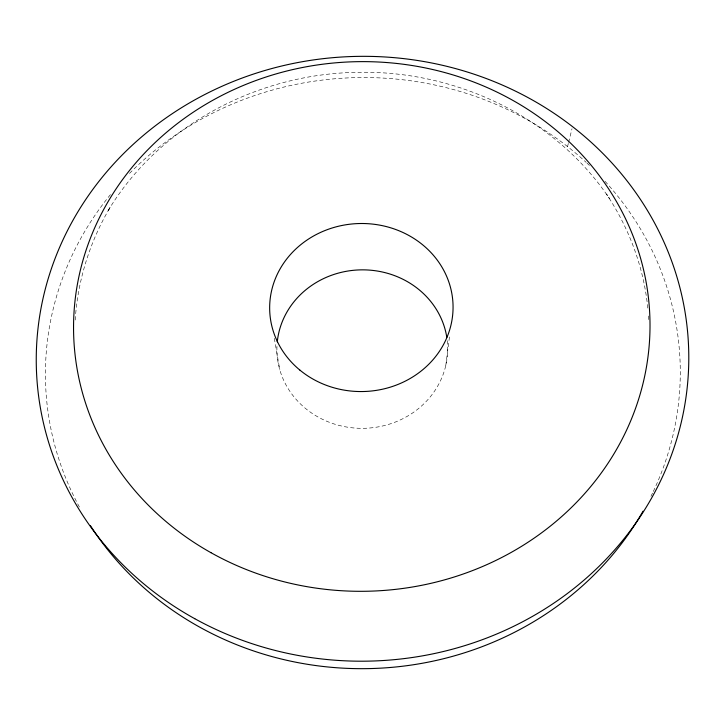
<?xml version="1.0" encoding="UTF-8"?>
<svg xmlns="http://www.w3.org/2000/svg" width="725" height="725" viewBox="0 0 725 725"><rect width="100%" height="100%" fill="white"/><g stroke="black" fill="none" stroke-linecap="round" stroke-linejoin="round"><path stroke-width="0.54" stroke-dasharray="3.62 2.72" d="M75.21 320.042C77.675 280.158 90.045 241.09 110.463 206.779L107.436 211.809C158.313 126.159 256.442 74.376 355.087 72.4C453.714 69.319 554.362 115.982 609.653 198.849L606.417 193.992C629.518 228.674 644.471 269.002 648.005 310.608M445.757 365.681L449.718 334.859M567.548 146.577L568.337 143.432M568.599 142.381L572.016 128.742M274.304 338.303L279.841 369.986M648.422 315.991L648.839 321.383M605.031 181.295A317.45 295.555 -1.3 0 1 653.035 492.039M652.545 493.063A317.45 295.555 -1.3 0 1 650.171 497.885M79.387 507.002A317.45 295.555 -1.3 0 1 111.641 193.167M129.53 173.393A317.45 295.555 -1.3 0 1 586.199 162.4M587.014 163.152A317.45 295.555 -1.3 0 1 589.452 165.436M447.252 340.678A85.405 79.233 -1.3 0 1 363.814 428.312A85.405 79.233 -1.3 0 1 277.095 344.003"/><path stroke-width="1.09" d="M643.012 511.225A317.45 295.555 -1.3 0 1 370.711 668.559A317.45 295.555 -1.3 0 1 90.426 525.652M277.285 341.819A85.405 79.233 -1.3 0 1 360.207 269.881A85.405 79.233 -1.3 0 1 446.817 337.424M194.762 618.697A326.286 302.425 -1.3 0 0 688.75 362.699A326.286 302.425 -1.3 0 0 204.051 94.903A326.286 302.425 -1.3 0 0 194.762 618.697M210.957 552.686A288.242 264.824 -1.3 0 0 649.908 332.63A288.242 264.824 -1.3 0 0 224.496 94.087A288.242 264.824 -1.3 0 0 210.957 552.686M299.76 369.995A91.703 84.018 -1.3 0 0 450.995 324.945A91.703 84.018 -1.3 0 0 333.319 227.632A91.703 84.018 -1.3 0 0 299.76 369.995"/></g></svg>
